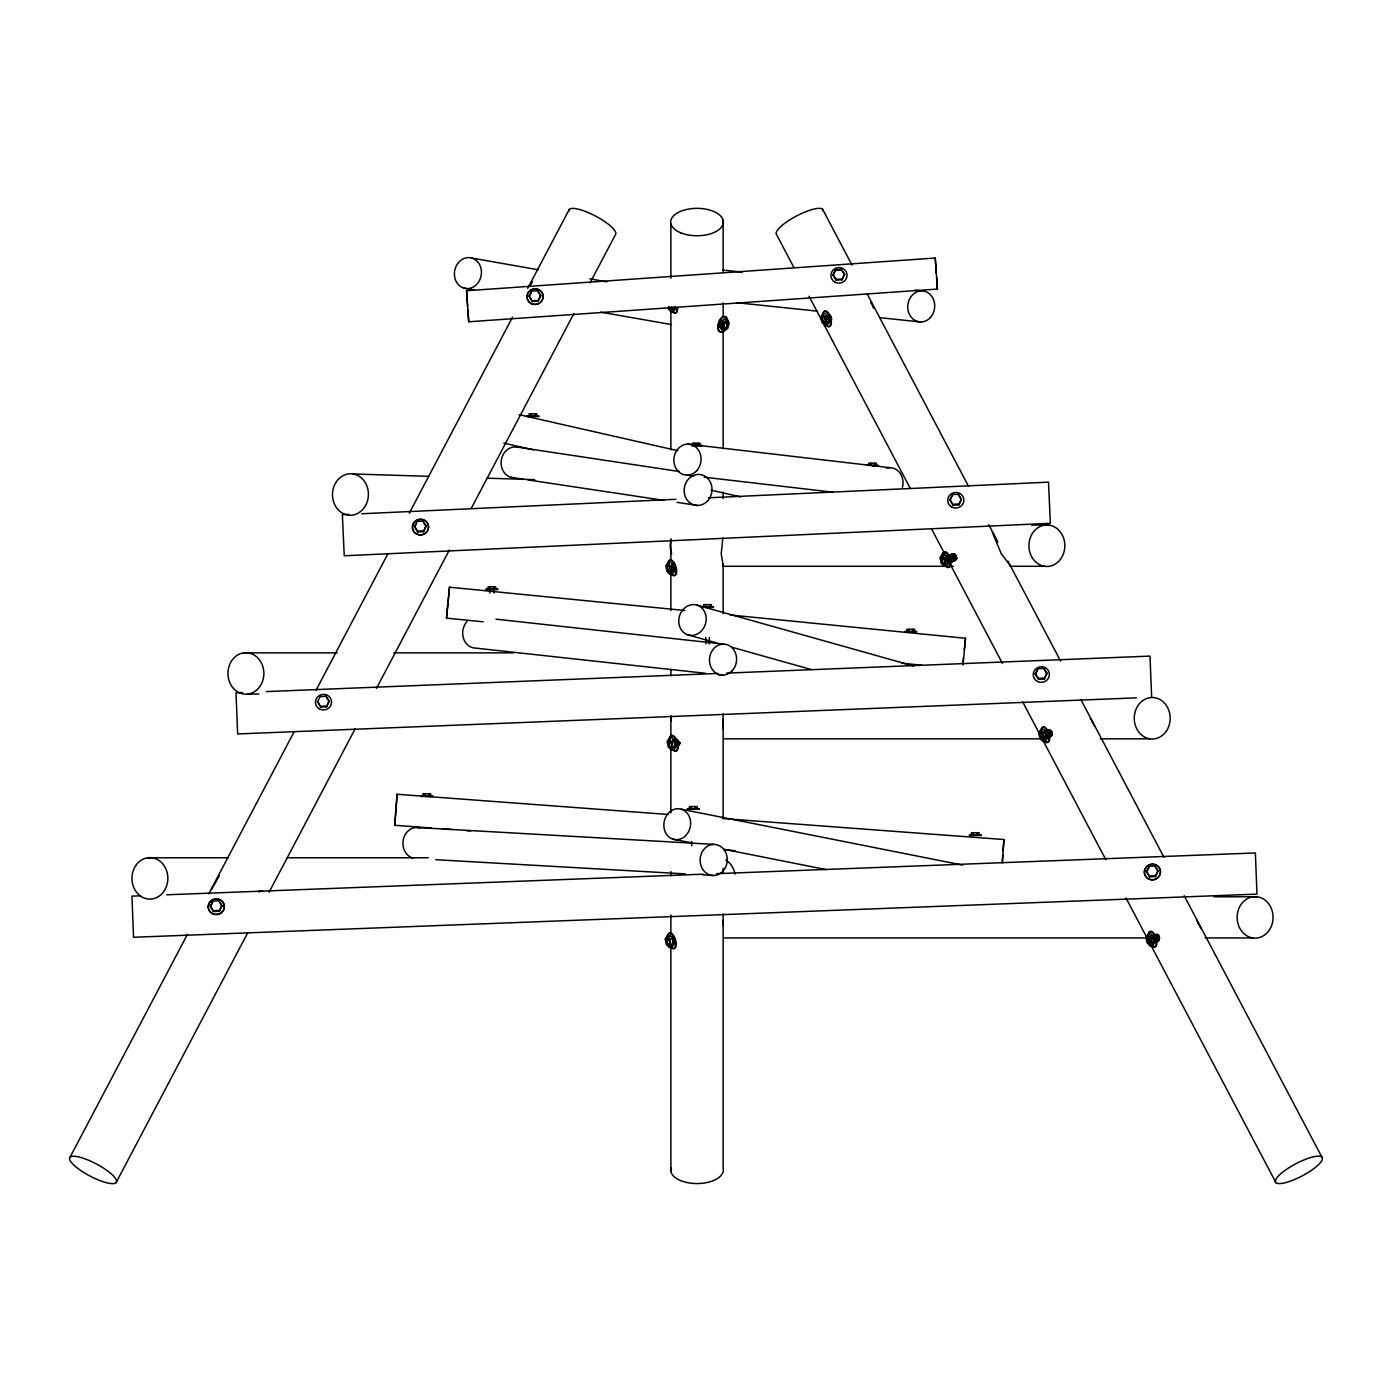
<?xml version="1.0" encoding="UTF-8"?>
<svg xmlns="http://www.w3.org/2000/svg" width="1392" height="1392" viewBox="0 0 1392 1392"><rect width="100%" height="100%" fill="white"/><g stroke="black" fill="none" stroke-linecap="round" stroke-linejoin="round"><path stroke-width="1.5" d="M723.161 719.212L723.161 728.851M431.624 828.031L394.771 825.282L397.085 794.258L668.021 814.459M483.163 621.789L446.467 618.152L449.529 587.198L684.864 610.496M449.529 587.198L446.467 618.152M730.208 614.986L965.526 638.284L963.02 664.732M722.204 818.513L1003.963 839.533L1002.327 862.814L1002.71 855.019M709.085 643.957L709.415 637.449M1090.336 718.829L1091.258 719.647M1003.006 850.999L1003.963 839.533M962.812 664.697L963.455 657.737M964.256 649.733L965.526 638.284M674.441 739.587A3.532 1.549 73.4 0 1 674.911 739.883A3.115 1.305 73.6 0 1 677.243 741.24A3.115 1.305 73.6 0 1 677.399 745.381L678.635 742.893L675.868 739.361A3.306 1.392 73.6 0 0 674.929 739.865A3.115 1.375 73.4 0 0 674.285 739.9M678.635 744.285L675.99 739.413M830.676 320.612L829.127 315.532A3.115 1.375 73.4 0 1 830.572 318.49A3.115 1.375 73.4 0 1 830.206 321.117M397.085 794.258L394.771 825.282M953.172 560.489C956.652 561.637 955.956 552.902 952.302 554.677M1051.308 732.331C1050.925 741.762 1052.509 727.181 1047.097 731.531A3.532 1.549 73.4 0 1 1049.046 731.026A3.532 1.549 73.4 0 1 1050.508 735.568A3.532 1.549 73.4 0 1 1048.698 736.768L1050.56 736.124L1048.872 737.168A3.532 1.549 73.4 0 0 1049.672 732.801A3.532 1.549 73.4 0 0 1046.662 731.548A3.115 1.375 73.4 0 1 1048.889 732.697A3.115 1.375 73.4 0 1 1049.011 736.855A3.115 1.375 73.4 0 0 1049.359 732.975A3.115 1.375 73.4 0 0 1046.854 731.357M1158.579 939.235C1156.943 940.853 1156.143 943.01 1158.631 938.869M955.399 558.836L955.312 556.4A3.532 1.549 73.4 0 0 953.05 554.016M1051.221 734.837L1051.308 733.601M1157.848 940.801A3.115 1.375 73.4 0 0 1157.866 937.025A3.115 1.375 73.4 0 0 1155.621 935.076L1157.639 935.198L1158.979 938.643L1157.57 935.598L1154.786 935.511A3.532 1.549 73.4 0 1 1156.178 941.444A3.115 1.375 73.4 0 0 1156.822 938.191A3.115 1.375 73.4 0 0 1154.664 935.32M1047.097 731.531L1048.454 730.591A3.115 1.375 73.4 0 1 1050.664 732.575A3.115 1.375 73.4 0 1 1050.647 736.368M1158.631 938.834L1158.631 937.634M722.813 537.921L721.213 553.807L723.161 565.413M719.803 326.946L721.213 321.361L724.571 318.82L727.233 319.655L729.182 322.683L727.79 328.268L724.414 330.826L721.769 329.991L719.803 326.946L722.465 327.781L724.414 330.826M722.465 327.781L723.857 322.196L727.233 319.655M951.345 556.208L951.519 555.599A3.532 1.549 73.4 0 0 949.588 555.895M830.537 317.306L829.127 315.532M873.55 308.154L871.148 302.447A3.202 0.974 67.1 0 0 870.783 302.864M1200.652 928.012L1197.92 922.635A3.184 0.957 67.1 0 0 1197.851 923.174M211.48 889.575L219.257 875.829M69.983 1157.344L187.45 934.328M208.713 893.942L293.782 732.453M316.071 690.154L387.968 553.651M409.231 513.283L512.517 317.185M527.707 288.335L569.224 209.513M116.162 1182.539A26.344 6.838 27.8 0 0 85.434 1159.014A26.344 6.838 27.8 0 0 77.621 1168.271A26.344 6.838 27.8 0 0 116.162 1182.539L247.811 932.605M269.074 892.237L355.151 728.816M376.414 688.448L449.338 550.031M471.61 507.732L573.887 313.548M590.086 282.785L615.403 234.726A26.344 6.838 27.8 0 0 593.792 215.168A26.344 6.838 27.8 0 0 568.858 211.323M953.416 560.228A3.115 1.375 73.4 0 0 954.912 557.809A3.115 1.375 73.4 0 0 952.337 554.695A3.115 1.375 73.4 0 1 954.651 558.296A3.115 1.375 73.4 0 1 953.102 560.332L955.295 559.949L955.469 557.218M529.117 296.026L531.831 291.05L537.608 290.771L540.67 295.469L538.112 301.211L532.336 301.49L529.117 296.026L532.336 301.49M530.161 295.139L531.831 291.05M317.55 701.551L320.264 696.574L326.041 696.296L329.104 700.994L326.563 706.823L320.786 707.119L317.55 701.551L320.786 707.119M414.538 526.402L417.235 521.426L423.011 521.147L426.091 525.845L423.551 531.674L417.774 531.953L414.538 526.402L417.774 531.953M414.694 527.255L416.486 523.931M538.112 301.211L540.67 295.469M210.314 906.001L213.028 901.024L218.805 900.746L221.867 905.444L219.327 911.273L213.55 911.551L210.314 906.001L213.55 911.551M211.375 905.2L213.028 901.024M326.563 706.823L329.104 700.994M423.551 531.674L426.091 525.845M219.327 911.273L221.867 905.444M833.008 274.624L835.705 269.648L841.481 269.352L844.561 274.05L842.003 279.827L836.227 280.105L833.008 274.624L836.227 280.105M833.147 275.407L835.705 269.648M842.003 279.827L844.561 274.05M949.849 499.571L952.546 494.595L958.322 494.317L961.402 499.015L958.862 504.913L953.085 505.192L949.849 499.571L953.085 505.192M950.023 500.494L952.546 494.595M958.862 504.913L961.402 499.015M1035.3 673.658L1037.997 668.682L1043.774 668.386L1046.854 673.084L1044.331 679L1038.554 679.279L1035.3 673.658L1038.554 679.279M1035.474 674.581L1037.997 668.682M1044.331 679L1046.854 673.084M1146.434 871.218L1149.131 866.242L1154.908 865.963L1157.987 870.661L1155.464 876.56L1149.688 876.838L1146.434 871.218L1149.688 876.838M1146.608 872.14L1149.305 867.164M1155.464 876.56L1157.987 870.661M719.977 321.03L719.768 321.361A4.159 1.81 -73 0 0 719.403 322.126A3.532 1.844 -72.4 0 1 720.517 320.821M1048.454 730.591L1049.342 730.696A2.436 1.757 78.5 0 1 1050.508 731.531L1050.925 731.496M671.153 311.843L672.893 309.285L675.764 308.432L674.024 310.973L671.153 311.843L668.212 308.798M822.568 314.261L820.81 316.802L822.011 322.405L824.934 325.432L827.753 324.597L829.493 322.039L828.31 316.454L825.369 313.426L822.568 314.261L825.491 317.289L826.691 322.874L824.934 325.432M667.568 563.273L665.828 565.813L667.012 571.399L669.952 574.444L672.945 573.539L674.702 570.998L673.502 565.413L670.579 562.368L667.568 563.273L670.509 566.3L671.692 571.886L669.952 574.444M668.839 738.787L667.099 741.344L668.282 746.93L671.222 749.957L674.389 749.018L676.129 746.46L674.946 740.875L672.005 737.847L668.839 738.787L671.779 741.832L672.962 747.417L671.222 749.957M666.89 936.364L665.15 938.921L666.333 944.507L669.274 947.534L672.44 946.595L674.198 944.037L672.997 938.452L670.074 935.424L666.89 936.364L669.83 939.391L671.031 944.977L669.274 947.534M668.317 937.964L670.074 935.424M941.758 555.112L940.018 557.67L941.201 563.255L944.141 566.283L947.256 565.343L949.013 562.803L947.813 557.218L944.89 554.173L941.758 555.112L944.698 558.14L945.881 563.725L944.141 566.283M943.132 556.73L944.89 554.173M1040.45 730.278L1038.71 732.818L1039.894 738.404L1042.834 741.449L1045.949 740.509L1047.706 737.951L1046.506 732.366L1043.582 729.338L1040.45 730.278L1043.391 733.306L1044.574 738.891L1042.834 741.449M1147.669 934.711L1145.912 937.268L1147.112 942.854L1150.036 945.881L1153.168 944.942L1154.908 942.401L1153.724 936.816L1150.784 933.771L1147.669 934.711L1150.592 937.738L1151.793 943.341L1150.036 945.881M941.653 558.157L943.045 558.001M678.061 745.172L678.496 742.493M532.51 281.845L532.144 282.211A3.045 0.957 -67.4 0 0 531.361 283.394M952.006 554.573L955.312 556.4A3.532 1.549 73.4 0 1 955.469 560.28M830.711 319.638L830.798 318.838M825.491 317.289L828.31 316.454M826.691 322.874L829.493 322.039M670.509 566.3L673.502 565.413M671.692 571.886L674.702 570.998M944.698 558.14L947.813 557.218M945.881 563.725L949.013 562.803M671.779 741.832L674.946 740.875M672.962 747.417L676.129 746.46M1043.391 733.306L1046.506 732.366M1044.574 738.891L1047.706 737.951M669.83 939.391L672.997 938.452M671.031 944.977L674.198 944.037M1150.592 937.738L1153.724 936.816M1151.793 943.341L1154.908 942.401M466.546 290.737L935.25 258.025L937.408 289.066L468.721 321.778L466.546 290.737L467.59 306.257M835.861 270.431L841.638 270.152L844.7 274.85M836.087 279.322L841.864 279.044M532.196 300.724L537.973 300.446M952.911 504.269L958.688 503.991M417.6 531.1L423.377 530.822M320.63 706.249L326.407 705.97M1038.38 678.356L1044.157 678.078M213.394 910.699L219.17 910.42M1149.514 875.916L1155.29 875.638M348.853 514.344L342.362 514.64L344.242 555.773L1050.386 523.288L1048.489 482.154L708.424 497.797M361.85 513.752L675.938 499.293M242.504 692.555L235.996 692.816L237.649 733.949L1136.464 697.844M266.394 691.58L717.959 673.45M726.641 673.102L1150.001 656.102L1151.654 697.235M140.627 895.787L131.944 896.135L133.528 937.268L1256.959 894.116L1255.375 852.965L716.48 873.671M166.709 894.795L703.447 874.176M527.011 415.895L538.895 415.895M527.011 416.521L538.895 416.521M692.05 445.318L702.194 445.318M692.05 445.945L702.194 445.945M866.59 465.311L878.474 465.311M872.523 465.937L878.474 465.937M1031.681 525.115L1049.063 525.115A20.741 17.957 -90 0 1 1061.226 558.192A20.741 17.957 -90 0 1 1030.341 553.807A20.741 17.957 -90 0 1 1049.063 525.115M722.97 566.283L953.381 566.283M1009.896 566.283L1044.679 566.283M485.947 588.973L497.831 588.973M485.947 589.582L497.831 589.582M701.62 606.721L713.504 606.721M701.62 607.347L713.504 607.347M904.765 631.376L916.632 631.376M904.765 632.003L916.632 632.003M243.704 652.865L337.212 652.865M393.745 652.865L513.352 652.865M248.107 694.034L258.964 694.034M723.44 738.839L1041.755 738.839M1100.219 738.839L1150.018 738.839M420.871 795.841L432.738 795.841M420.871 796.468L432.738 796.468M687.37 808.63L699.236 808.63M687.37 809.257L699.236 809.257M969.354 834.835L981.221 834.835M969.354 835.461L981.221 835.461M147.709 857.768L228.166 857.768M286.874 857.768L428.214 857.768M1213.946 896.779L1257.307 896.779A20.741 17.957 -90 0 1 1269.452 929.856A20.741 17.957 -90 0 1 1238.567 925.454A20.741 17.957 -90 0 1 1257.307 896.779M724.014 937.947L1146.695 937.947M1205.228 937.947L1252.922 937.947M353.098 473.959A20.741 17.957 -88.2 0 1 364.513 507.262A20.741 17.957 -88.2 0 1 333.732 502.268A20.741 17.957 -88.2 0 1 353.098 473.959L428.753 476.342M487.096 478.169L534.65 479.666M416.713 827.492L713.905 844.387M435.8 859.699L685.264 873.898M702.612 874.872L713.452 875.498M442.465 828.832L451.13 829.493M466.303 830.624L470.635 830.937M724.223 849.851L735.063 850.669M902.016 663.253L921.452 665.185M722.744 270.065L742.197 272.101M915.136 290.232L921.626 290.911M737.064 302.725L817.052 311.112M879.744 317.672L920.808 321.987M495.97 619.179L723.44 644.078M705.431 673.276L475.82 648.133A15.556 13.537 -83.8 0 1 463.553 638.528A15.556 13.537 -83.8 0 1 466.946 621.598M718.307 674.685L722.605 675.155M687.909 444.118L889.906 467.677M687.004 475.177L693.46 475.942M704.195 477.195L833.129 492.229M515.492 446.832L679.418 471.523M510.899 477.334L523.67 479.248M527.916 479.892L664.175 500.424M676.947 502.355L697.566 505.453M669.326 741.344L670.126 741.675A3.115 1.375 73.4 0 1 671.605 746.564A3.115 1.375 73.4 0 1 669.082 745.52A3.115 1.375 73.4 0 1 669.326 741.344M472.062 258.129A15.556 13.45 -80 0 1 476.986 284.072A15.556 13.45 -80 0 1 454.697 277.112A15.556 13.45 -80 0 1 472.062 258.129L538.443 269.804M589.825 278.835L606.964 281.845M463.762 288.074L474.463 289.954M600.805 312.156L671.466 324.58M681.454 809.239A15.556 13.294 -78.8 0 1 686.152 835.13A15.556 13.294 -78.8 0 1 664.123 828.24A15.556 13.294 -78.8 0 1 681.454 809.239L962.551 865.093M673.032 839.167L692.189 842.978M724.136 849.311L826.361 869.617M519.181 414.694L677.8 450.712M503.834 443.108L533.432 449.842M711.103 490.175L740.718 496.909M697.009 605.12A15.556 13.555 -74.3 0 1 701.429 630.941A15.556 13.555 -74.3 0 1 679 623.947A15.556 13.555 -74.3 0 1 697.009 605.12L913.657 666.02M687.944 634.874L717.106 643.087M731.687 647.176L810.857 669.43M721.213 321.361L723.857 322.196M1155.482 935.093L1154.96 934.867A3.532 1.549 73.4 0 1 1157.813 937.93A3.532 1.549 73.4 0 1 1156.7 941.41M992.305 532.266L1001.3 553.807L1009.792 564.926M960.55 498.371L958.322 494.317M1047.028 674.024L1043.774 668.386M1158.161 871.583L1154.908 865.963M540.827 296.235L537.608 290.771M424.195 523.566L426.248 526.698M329.278 701.846L326.041 696.296M222.041 906.296L218.805 900.746M1196.528 919.99L1197.903 922.548M1091.92 721.143L1094.686 726.346M822.672 209.374L852.026 265.124M867.216 293.956L968.484 486.208M988.738 524.662L997.855 541.975M1007.982 561.202L1060.652 661.165M1080.905 699.619L1163.938 857.263M1184.192 895.717L1321.913 1157.187M793.858 267.438L776.649 234.743A26.344 6.838 -27.8 0 1 797.79 215.308A26.344 6.838 -27.8 0 1 823.142 211.132M809.048 296.27L910.316 488.522M931.579 528.908L944.75 553.894M949.814 563.516L1002.466 663.479M1022.72 701.933L1040.955 736.542M1042.973 740.387L1105.77 859.577M1126.024 898.031L1147.286 938.417M1150.331 944.176L1275.89 1182.574M1091.624 720.343L1093.068 723.422M718.811 326.041L718.672 325.415A4.159 1.81 -73 0 1 718.881 323.779M674.598 940.261L674.807 941.792A3.115 1.305 73.6 0 0 674.354 939.496M936.294 273.545L935.25 258.025M936.642 277.565L937.408 289.066M467.938 310.277L468.721 321.778M705.709 637.449L706.04 643.957M691.563 841.534L691.772 845.866M722.953 920.234L723.057 925.454M979.15 834.835L979.15 832.712L971.425 832.712L971.425 834.835M977.219 832.712L977.219 834.835M973.356 832.712L973.356 834.835M914.561 631.376L914.561 629.271L906.836 629.271L906.836 631.376M912.63 629.271L912.63 631.376M908.767 629.271L908.767 631.376M876.386 465.311L876.386 463.205L868.678 463.205L868.678 465.311M874.454 463.205L874.454 465.311M870.609 463.205L870.609 465.311M723.161 220.388L723.161 272.554M723.161 302.986L723.161 316.036M723.161 331.261L723.161 448.642M723.161 492.124L723.161 498.649M723.161 563.864L723.161 613.855M723.161 713.852L723.161 818.2M723.161 868.208L723.161 872.558M723.161 913.865L723.161 1168.201A26.344 13.694 0 0 1 696.8 1183.565A26.344 13.694 0 0 1 670.927 1167.975M711.416 606.721L711.416 604.615L703.708 604.615L703.708 606.721M709.485 604.615L709.485 606.721M705.64 604.615L705.64 606.721M700.106 445.318L700.106 443.213L692.398 443.213L692.398 445.318M698.175 443.213L698.175 445.318M697.166 808.63L697.166 806.525L689.44 806.525L689.44 808.63M695.234 806.525L695.234 808.63M694.312 443.213L694.312 445.318M691.372 806.525L691.372 808.63M670.874 223.729L670.874 278.069M670.874 310.677L670.874 449.807M670.874 538.948L670.874 560.68M670.874 573.73L670.874 610.688M670.874 669.378L670.874 675.903M670.874 717.211L670.874 736.768M670.874 747.643L670.874 812.858M670.874 871.549L670.874 875.899M670.874 915.031L670.874 934.589M670.874 945.464L670.874 1171.559M536.807 415.895L536.807 413.789L529.099 413.789L529.099 415.895M534.876 413.789L534.876 415.895M531.031 413.789L531.031 415.895M495.743 588.973L495.743 586.85L488.035 586.85L488.035 588.973M493.812 586.85L493.951 593.027M489.967 586.85L489.827 593.027M430.667 795.841L430.667 793.736L422.942 793.736L422.942 795.841M428.736 793.736L428.736 795.841M424.873 793.736L424.873 795.841M530.735 284.873A3.045 0.957 -67.4 0 1 531.013 284.125M672.823 937.129A3.497 1.462 73.6 0 1 673.258 937.46M674.911 941.897A3.497 1.462 73.6 0 0 674.424 939.426A3.532 1.549 73.4 0 1 675.085 941.949M672.997 564.282A3.341 1.409 73.6 0 1 673.519 564.595M725.858 860.047A20.741 17.957 -90 0 1 734.993 874.054M671.031 721.143A20.741 17.957 -90 0 1 670.996 715.714M671.675 553.807A20.741 17.957 90 0 1 671.031 539.626M412.763 858.064A15.556 13.572 -86.7 0 1 403.436 839.011A15.556 13.572 -86.7 0 1 420.227 828.031M886.373 468.199A15.556 13.572 -83.3 0 1 902.451 487.252M514.483 477.874A15.556 13.885 -81.4 0 1 501.259 460.282A15.556 13.885 -81.4 0 1 519.077 447.371M258.512 891.646A8.091 4.246 -72.4 0 1 261.957 891.158M259.173 891.854A8.091 4.246 -72.4 0 1 262.618 891.367M672.336 565.935A3.115 1.375 73.4 0 0 671.518 565.1A3.115 1.375 73.4 0 1 672.353 565.691M672.997 567.327A3.115 1.375 73.4 0 1 673.049 570.633A3.115 1.375 73.4 0 0 673.049 566.996M670.248 571.607A3.115 1.375 73.4 0 1 668.003 569.659A3.115 1.375 73.4 0 1 668.038 565.865M668.752 565.796A3.115 1.375 73.4 0 1 670.283 567.814M670.526 568.597A3.115 1.375 73.4 0 1 670.509 571.259M671.344 570.894A3.532 1.549 73.4 0 0 671.188 568.441A3.115 1.375 73.4 0 1 671.362 569.92M669.883 566.422A3.115 1.375 73.4 0 1 670.265 567.014M671.048 570.024A3.115 1.375 73.4 0 0 670.84 568.493A3.532 1.549 73.4 0 1 671.031 570.981M669.778 566.161A3.532 1.549 73.4 0 1 670.213 566.84M671.831 564.908A3.532 1.549 73.4 0 1 672.719 566.109M673.084 566.909A3.532 1.549 73.4 0 1 673.067 571.19M673.241 564.056A3.532 1.549 73.4 0 1 673.693 564.352M674.598 565.535A3.532 1.549 73.4 0 1 675.242 567.223M671.675 564.526A3.532 1.549 73.4 0 1 673.78 568.127A3.532 1.549 73.4 0 1 672.997 571.259M674.337 566.527A3.532 1.549 73.4 0 1 674.615 567.414M668.473 565.326A8.091 3.567 73.4 0 1 672.266 560.524A8.091 3.567 73.4 0 1 676.669 571.381A8.091 3.567 73.4 0 1 672.092 574.287M667.812 563.673A8.091 3.567 73.4 0 1 672.719 561.742A8.091 3.567 73.4 0 1 675.886 573.226A8.091 3.567 73.4 0 1 670.422 573.156M668.891 944.768A3.115 1.375 73.4 0 1 668.473 944.489M668.926 939.6A3.115 1.375 73.4 0 1 670.074 943.202M671.901 944.42A3.532 1.549 73.4 0 1 671.518 944.594M669.482 939.148A3.532 1.549 73.4 0 1 670.283 940.644A3.115 1.375 73.4 0 0 669.97 940M669.256 939.496A3.115 1.375 73.4 0 1 670.213 941.584M668.647 944.803A3.532 1.549 73.4 0 1 668.177 944.298M667.116 938.904A3.532 1.549 73.4 0 1 667.394 938.521M669.152 939.252A3.532 1.549 73.4 0 1 670.231 941.618M671.449 938.556A3.532 1.549 73.4 0 1 671.884 939.235M669.813 939.061A3.532 1.549 73.4 0 1 670.231 939.739M671.779 938.469A3.532 1.549 73.4 0 1 672.214 939.148M673.049 941.705A3.532 1.549 73.4 0 1 673.032 943.271M672.841 937.06A3.532 1.549 73.4 0 1 673.31 937.355M674.702 941.827A3.115 1.375 73.4 0 0 674.511 940.296A3.532 1.549 73.4 0 1 674.755 942.053M671.657 937.86A3.532 1.549 73.4 0 1 672.545 939.043M672.928 939.844A3.532 1.549 73.4 0 1 672.893 944.124M669.5 933.11A8.091 3.567 73.4 0 1 676.164 943.15A8.091 3.567 73.4 0 1 670.596 946.003M667.986 936.52A8.091 3.567 73.4 0 1 668.752 933.806M667.342 938.556A8.091 3.567 73.4 0 1 671.518 934.049A8.091 3.567 73.4 0 1 675.468 945.742A8.091 3.567 73.4 0 1 669.935 946.195M673.78 741.414A3.115 1.375 73.4 0 0 672.962 740.561A3.532 1.549 73.4 0 1 673.397 740.996M674.441 742.806A3.115 1.375 73.4 0 1 674.685 745.66M677.104 745.921A3.532 1.549 73.4 0 0 677.504 741.484A3.532 1.549 73.4 0 0 674.668 739.657A3.115 1.375 73.4 0 1 675.329 739.744A3.532 1.549 73.4 0 0 674.337 739.413A3.532 1.549 73.4 0 1 675.572 739.691M675.016 739.952A3.115 1.375 73.4 0 1 677.521 741.553A3.115 1.375 73.4 0 1 677.156 745.486A3.115 1.375 73.4 0 0 678.252 743.015A3.115 1.375 73.4 0 0 676.321 739.448M679.94 742.649A3.532 1.549 73.4 0 1 679.992 743.502M679.574 742.615A3.115 1.375 73.4 0 1 679.627 743.363M676.895 739.291A3.532 1.549 73.4 0 1 678.67 743.485A3.532 1.549 73.4 0 1 677.33 745.66M677.469 740.057A3.115 1.375 73.4 0 1 678.635 743.659A3.115 1.375 73.4 0 1 677.434 745.225M674.824 740.126A3.532 1.549 73.4 0 1 677.834 741.397A3.532 1.549 73.4 0 1 676.999 745.764A3.532 1.549 73.4 0 0 676.999 741.17A3.532 1.549 73.4 0 0 674.337 739.761M679.609 742.754A3.532 1.549 73.4 0 1 679.609 744.32M679.244 742.719A3.115 1.375 73.4 0 1 679.296 743.467M679.105 741.971A3.532 1.549 73.4 0 1 679.087 744.998M678.13 740.387A3.532 1.549 73.4 0 1 678.983 744.181A3.532 1.549 73.4 0 1 677.66 745.555M670.857 742.023A3.115 1.375 73.4 0 1 671.57 743.345M671.414 741.588A3.532 1.549 73.4 0 1 671.849 742.267M671.188 741.936A3.115 1.375 73.4 0 1 671.57 742.528M668.856 743.485A3.532 1.549 73.4 0 1 668.804 742.649M671.083 741.675A3.532 1.549 73.4 0 1 671.518 742.354M674.476 743.345A3.532 1.549 73.4 0 1 674.72 745.068M673.258 740.387A3.532 1.549 73.4 0 1 674.163 741.571M674.528 742.371A3.532 1.549 73.4 0 1 674.981 745.712M672.962 740.44A3.115 1.375 73.4 0 1 673.798 741.153M674.494 742.458A3.115 1.375 73.4 0 1 674.894 745.399M676.042 740.196A3.532 1.549 73.4 0 1 677.295 745.016M675.746 740.005A3.115 1.375 73.4 0 1 677.104 742.528M677.26 743.311A3.115 1.375 73.4 0 1 677.243 744.703M675.816 740.544A3.115 1.375 73.4 0 1 676.773 742.632M675.712 740.3A3.532 1.549 73.4 0 1 676.79 742.667M675.868 741.24A3.115 1.375 73.4 0 1 676.442 742.719A3.532 1.549 73.4 0 0 675.816 741.083M673.136 739.987A3.532 1.549 73.4 0 1 675.311 745.607M675.868 742.058A3.115 1.375 73.4 0 1 676.112 742.823A3.532 1.549 73.4 0 0 675.851 741.988M669.917 738.943A8.091 3.567 73.4 0 1 674.476 736.612A8.091 3.567 73.4 0 1 678.13 747.417A8.091 3.567 73.4 0 1 673.571 749.749M669.256 739.135A8.091 3.567 73.4 0 1 674.163 737.203A8.091 3.567 73.4 0 1 677.33 748.705A8.091 3.567 73.4 0 1 671.866 748.618M671.57 306.866A3.115 1.375 73.4 0 1 670.753 309.233A3.115 1.375 73.4 0 1 668.786 306.866M671.918 306.901A3.532 1.549 73.4 0 1 671.066 309.581A3.532 1.549 73.4 0 1 668.891 307.214M671.692 308.659A3.115 1.375 73.4 0 1 669.187 307.058M670.457 309.111A3.532 1.549 73.4 0 1 669.987 308.606M674.668 306.936A3.532 1.549 73.4 0 1 674.407 308.241M674.563 306.71A3.115 1.375 73.4 0 1 674.337 307.876M674.963 306.849A3.532 1.549 73.4 0 1 674.424 308.537M677.643 307.562A8.091 3.567 73.4 0 1 673.119 311.738M677.051 307.736A8.091 3.567 73.4 0 1 675.12 313.13A8.091 3.567 73.4 0 1 670.544 308.92M721.334 326.372A3.115 1.636 -72.4 0 0 721.665 327.033A3.115 1.636 -72.4 0 1 721.073 326.476M721.213 325.276A3.115 1.636 -72.4 0 1 721.839 322.979M722.222 322.335A3.115 1.636 -72.4 0 1 723.161 321.482M719.09 326.633A3.532 1.844 -72.4 0 1 718.585 324.632M720.238 320.734A3.532 1.844 -72.4 0 0 719.281 322.039A3.115 1.636 -72.4 0 1 720.151 321.03A3.115 1.357 -73 0 0 719.473 322.231A3.115 1.636 -72.4 0 1 720.43 321.117M719.455 321.221A3.532 1.844 -72.4 0 1 720.499 320.264M721.822 327.085A3.532 1.844 -72.4 0 1 721.665 326.407M722.779 322.265A3.532 1.844 -72.4 0 1 723.283 321.691M722.744 322.492A3.115 1.636 -72.4 0 1 723.196 321.987M723.422 326.668A3.115 1.636 -72.4 0 1 724.014 323.657M727.355 323.24A3.532 1.844 -72.4 0 1 727.285 324.928M723.318 326.929A3.532 1.844 -72.4 0 1 723.979 323.518M724.432 322.787A3.532 1.844 -72.4 0 1 724.936 322.213M723.109 325.867A3.115 1.636 -72.4 0 1 723.736 323.57M721.856 327.503A3.532 1.844 -72.4 0 1 721.387 326.32M721.456 324.632A3.532 1.844 -72.4 0 1 721.7 323.744M722.5 322.178A3.532 1.844 -72.4 0 1 723.005 321.604M723.144 324.232A3.115 1.636 -72.4 0 1 723.457 323.483A3.532 1.844 -72.4 0 0 723.074 324.179M721.578 327.416A3.532 1.844 -72.4 0 1 721.108 326.233M721.073 325.415A3.532 1.844 -72.4 0 1 721.769 322.822M722.222 322.091A3.532 1.844 -72.4 0 1 723.266 321.134M718.898 325.519A3.532 1.844 -72.4 0 1 718.968 323.849M720.534 321.796A3.115 1.636 -72.4 0 0 720.134 322.439A3.532 1.844 -72.4 0 1 720.569 321.569M719.855 322.352A3.115 1.636 -72.4 0 1 720.256 321.709M720.899 325.171A3.115 1.636 -72.4 0 1 723.301 321.256M721.7 327.625A3.532 1.844 -72.4 0 1 720.83 326.146M720.795 325.328A3.532 1.844 -72.4 0 1 722.987 321.047M721.7 331.818A8.091 4.246 -72.4 0 1 718.846 321.778A8.091 4.246 -72.4 0 1 726.902 318.942M725.771 328.599A8.091 4.246 -72.4 0 1 718.481 329.069A8.091 4.246 -72.4 0 1 723.405 316.889A8.091 4.246 -72.4 0 1 727.32 324.754M826.883 316.802A3.115 1.375 73.4 0 0 826.065 316.088A3.115 1.375 73.4 0 1 827.179 316.715M827.387 317.654A3.115 1.375 73.4 0 1 827.996 319.673A3.532 1.549 73.4 0 0 827.596 318.037M828.797 314.87A3.532 1.549 73.4 0 1 830.676 317.602A3.532 1.549 73.4 0 1 830.78 321.065M830.92 320.177A3.115 1.375 73.4 0 0 828.988 315.218A3.532 1.549 73.4 0 1 830.606 318.577A3.532 1.549 73.4 0 1 830.206 321.535M829.841 314.992A3.532 1.549 73.4 0 1 831.616 319.586M829.702 315.392A3.115 1.375 73.4 0 1 831.268 319.447M829.093 314.783A3.532 1.549 73.4 0 1 831.268 320.404M826.326 316.054A3.532 1.549 73.4 0 1 826.796 316.558M826.187 316.454A3.115 1.375 73.4 0 1 826.587 316.889M827.544 318.977A3.115 1.375 73.4 0 1 827.701 319.76M825.212 318.02A3.115 1.375 73.4 0 1 825.995 321.03M825.508 317.933A3.115 1.375 73.4 0 1 826.082 319.412A3.532 1.549 73.4 0 0 825.473 317.759M825.178 317.846A3.532 1.549 73.4 0 1 825.995 321.987M826.117 318.559A3.115 1.375 73.4 0 0 825.804 317.846A3.532 1.549 73.4 0 1 826.135 318.472M827.092 316.471A3.532 1.549 73.4 0 0 826.152 315.653A3.532 1.549 73.4 0 1 828.64 319.621M827.527 317.15A3.532 1.549 73.4 0 1 828.344 319.708M827.492 322.387A3.532 1.549 73.4 0 0 827.857 322.231A3.532 1.549 73.4 0 1 827.335 322.231M827.561 317.306A3.115 1.375 73.4 0 1 828.292 319.586M829.145 315.862A3.532 1.549 73.4 0 1 830.224 318.211M830.398 319.099A3.532 1.549 73.4 0 1 830.38 320.665M828.936 316.193A3.115 1.375 73.4 0 1 829.893 318.281A3.532 1.549 73.4 0 0 828.849 315.949M829.023 316.889A3.115 1.375 73.4 0 1 829.597 318.368A3.532 1.549 73.4 0 0 828.988 316.715M829.058 317.689A3.115 1.375 73.4 0 1 829.301 318.455A3.532 1.549 73.4 0 0 829.058 317.602M827.927 326.233A8.091 3.567 73.4 0 1 826.848 325.345M823.194 314.54A8.091 3.567 73.4 0 1 829.736 315.218A8.091 3.567 73.4 0 1 828.953 326.598M822.602 314.714A8.091 3.567 73.4 0 1 827.161 312.4A8.091 3.567 73.4 0 1 830.815 323.205A8.091 3.567 73.4 0 1 826.256 325.519M1151.741 936.503A3.115 1.375 73.4 0 1 1152.785 937.738M1153.22 938.73A3.115 1.375 73.4 0 1 1153.255 942.036M1158.353 935.076A3.532 1.549 73.4 0 1 1159.623 938.33M1158.144 935.424A3.115 1.375 73.4 0 1 1159.258 938.278M1154.507 935.146A3.532 1.549 73.4 0 1 1156.508 938.312A3.532 1.549 73.4 0 1 1156.213 941.723A3.532 1.549 73.4 0 0 1156.943 938.66A3.532 1.549 73.4 0 0 1154.821 935.041M1154.803 935.842A3.115 1.375 73.4 0 1 1156.143 941.044A3.115 1.375 73.4 0 0 1157.152 938.086A3.115 1.375 73.4 0 0 1154.647 935.372A3.115 1.375 73.4 0 1 1156.491 938.278A3.115 1.375 73.4 0 1 1156.213 941.288M1156.334 934.38A3.532 1.549 73.4 0 1 1158.509 936.746A3.532 1.549 73.4 0 1 1158.77 940.661M1156.282 934.832A3.115 1.375 73.4 0 1 1158.196 936.92A3.115 1.375 73.4 0 1 1158.422 940.366M1156.996 934.798A3.115 1.375 73.4 0 1 1158.91 939.774M1155.638 934.641A3.532 1.549 73.4 0 1 1158.179 936.851A3.532 1.549 73.4 0 1 1158.161 941.131M1154.716 934.867A3.532 1.549 73.4 0 1 1157.274 938.556A3.532 1.549 73.4 0 1 1156.039 941.601M1157.1 934.363A3.532 1.549 73.4 0 1 1159.345 939.252M1155.308 934.745A3.532 1.549 73.4 0 1 1158.005 937.373A3.532 1.549 73.4 0 1 1157.448 941.392M1155.308 935.163A3.115 1.375 73.4 0 1 1157.796 937.895A3.115 1.375 73.4 0 1 1156.804 940.975M1154.716 935.598A3.115 1.375 73.4 0 1 1157.465 937.982A3.115 1.375 73.4 0 1 1156.073 940.801A3.532 1.549 73.4 0 0 1156.039 939.391M1154.664 934.937A3.532 1.549 73.4 0 1 1157.587 938.469A3.532 1.549 73.4 0 1 1155.899 941.218M1151.254 936.12A3.532 1.549 73.4 0 0 1150.819 936.033A3.532 1.549 73.4 0 1 1151.567 936.016M1152.611 937.599A3.532 1.549 73.4 0 0 1151.706 936.416A3.115 1.375 73.4 0 1 1152.941 937.686M1153.255 939.287A3.532 1.549 73.4 0 1 1153.237 942.314A3.115 1.375 73.4 0 0 1153.272 938.399M1150.558 942.158A3.532 1.549 73.4 0 1 1150.123 941.479M1150.627 943.428A3.532 1.549 73.4 0 1 1148.818 941.879A3.115 1.375 73.4 0 0 1150.349 943.08M1148 939.304A3.532 1.549 73.4 0 1 1149.287 936.694A3.532 1.549 73.4 0 0 1148.974 939.008M1150.227 937.512A3.532 1.549 73.4 0 1 1150.662 938.191M1147.982 938.695A3.115 1.375 73.4 0 1 1149.183 937.147M1150.001 937.86A3.115 1.375 73.4 0 1 1150.384 938.452M1149.096 941.601A3.115 1.375 73.4 0 0 1150.297 942.923A3.532 1.549 73.4 0 1 1149.479 941.671M1148.313 938.608A3.115 1.375 73.4 0 1 1149.131 936.973A3.115 1.375 73.4 0 0 1148.696 939.252A3.532 1.549 73.4 0 1 1148.835 936.973M1148.504 941.966A3.532 1.549 73.4 0 0 1150.679 943.376A3.532 1.549 73.4 0 1 1149.148 941.775M1147.669 939.409A3.532 1.549 73.4 0 1 1148.974 936.799M1149.896 937.599A3.532 1.549 73.4 0 1 1150.331 938.278M1150.697 942.767A3.532 1.549 73.4 0 1 1149.792 941.584M1150.54 942.454A3.115 1.375 73.4 0 1 1149.74 941.41M1149.009 939.148A3.115 1.375 73.4 0 1 1149.026 937.756M1150.627 942.819A3.115 1.375 73.4 0 1 1149.427 941.514M1148.33 939.2A3.532 1.549 73.4 0 1 1149.183 936.52M1152.037 936.311A3.532 1.549 73.4 0 1 1152.941 937.512M1153.307 938.312A3.532 1.549 73.4 0 1 1153.272 942.593A3.532 1.549 73.4 0 0 1153.777 938.643A3.532 1.549 73.4 0 0 1151.08 935.998M1154.786 936.137A3.532 1.549 73.4 0 1 1155.865 938.504M1154.56 936.485A3.115 1.375 73.4 0 1 1155.517 938.573A3.532 1.549 73.4 0 0 1154.455 936.242M1154.473 935.946A3.115 1.375 73.4 0 1 1156.004 939.252M1154.612 937.181A3.115 1.375 73.4 0 1 1155.186 938.678A3.532 1.549 73.4 0 0 1154.56 937.025M1154.612 937.999A3.115 1.375 73.4 0 1 1154.873 938.765A3.532 1.549 73.4 0 0 1154.612 937.93M1148.696 934.885A8.091 3.567 73.4 0 1 1153.585 932.953A8.091 3.567 73.4 0 1 1156.752 944.437A8.091 3.567 73.4 0 1 1151.288 944.368M1148.035 935.076A8.091 3.567 73.4 0 1 1152.941 933.145A8.091 3.567 73.4 0 1 1156.091 944.629A8.091 3.567 73.4 0 1 1150.645 944.559M946.664 557.496A3.115 1.375 73.4 0 0 945.847 556.783A3.115 1.375 73.4 0 1 946.647 557.74M947.308 559.132A3.115 1.375 73.4 0 1 947.656 561.394A3.532 1.549 73.4 0 0 947.36 559.688A3.115 1.375 73.4 0 1 947.482 561.811M954.929 554.086A3.532 1.549 73.4 0 1 955.817 555.286M956.652 557.844A3.532 1.549 73.4 0 1 956.704 558.679M955.173 554.938A3.115 1.375 73.4 0 1 955.556 555.547M956.965 557.757A3.532 1.549 73.4 0 1 957.035 558.592M950.492 556.348A3.532 1.549 73.4 0 1 952.476 555.025A3.532 1.549 73.4 0 1 954.059 559.967A3.532 1.549 73.4 0 1 951.815 560.419A3.532 1.549 73.4 0 1 950.005 561.602M948.283 556.295A3.532 1.549 73.4 0 1 950.353 555.878A3.115 1.375 73.4 0 1 952.232 555.826A3.115 1.375 73.4 0 1 953.346 560.071A3.115 1.375 73.4 0 1 951.38 560.28M950.614 555.93A3.115 1.375 73.4 0 1 952.563 555.721A3.115 1.375 73.4 0 1 953.659 559.967A3.115 1.375 73.4 0 1 951.71 560.176M953.798 553.981A3.532 1.549 73.4 0 1 955.695 556.713A3.532 1.549 73.4 0 1 955.799 560.176M953.694 554.434A3.115 1.375 73.4 0 1 955.625 559.393M954.425 554.59A3.115 1.375 73.4 0 1 956.008 558.644M952.65 554.608A3.115 1.375 73.4 0 1 955.034 556.922A3.115 1.375 73.4 0 1 954.547 560.471M950.823 556.243A3.532 1.549 73.4 0 1 952.807 554.921A3.532 1.549 73.4 0 1 954.39 559.862A3.532 1.549 73.4 0 1 952.145 560.332M952.041 560.071A3.115 1.375 73.4 0 0 954.042 558.871A3.115 1.375 73.4 0 0 951.676 554.851A3.532 1.549 73.4 0 1 954.059 555.53A3.532 1.549 73.4 0 1 954.964 560.106A3.532 1.549 73.4 0 1 952.789 560.123M950.927 555.826A3.115 1.375 73.4 0 1 951.345 554.99M952.006 554.747A3.115 1.375 73.4 0 1 954.32 558.401A3.115 1.375 73.4 0 1 952.772 560.419M951.206 556.382A3.115 1.375 73.4 0 1 951.415 555.234M954.599 554.19A3.532 1.549 73.4 0 1 956.374 558.784M952.337 554.26A3.532 1.549 73.4 0 1 955.277 557.792A3.532 1.549 73.4 0 1 953.59 560.541M951.154 556.139A3.532 1.549 73.4 0 1 953.12 554.816A3.532 1.549 73.4 0 1 954.721 559.775A3.532 1.549 73.4 0 1 952.459 560.228M947.5 556A3.532 1.549 73.4 0 1 950.336 557.827A3.532 1.549 73.4 0 1 949.936 562.281M948.091 555.965A3.115 1.375 73.4 0 1 950.475 558.296A3.115 1.375 73.4 0 1 949.988 561.829A3.115 1.375 73.4 0 0 950.023 558.001A3.115 1.375 73.4 0 0 947.778 556.052A3.532 1.549 73.4 0 0 947.291 555.93A3.532 1.549 73.4 0 1 948.422 556.034A3.532 1.549 73.4 0 1 951.641 557.444A3.115 1.375 73.4 0 1 951.293 561.446M951.658 555.478A3.532 1.549 73.4 0 1 953.12 560.019A3.532 1.549 73.4 0 1 951.31 561.22M949.64 556.226A3.115 1.375 73.4 0 1 952.302 557.322A3.115 1.375 73.4 0 1 951.554 561.185A3.532 1.549 73.4 0 0 953.433 559.915A3.532 1.549 73.4 0 0 951.989 555.391A3.532 1.549 73.4 0 0 949.918 555.808M949.953 556.121A3.115 1.375 73.4 0 1 951.78 555.756A3.115 1.375 73.4 0 1 953.068 559.741A3.115 1.375 73.4 0 1 951.467 560.819M951.449 561.62A3.532 1.549 73.4 0 0 952.285 557.252A3.532 1.549 73.4 0 0 949.257 556A3.115 1.375 73.4 0 1 951.641 557.513A3.532 1.549 73.4 0 1 950.788 561.811M949.309 556.313A3.115 1.375 73.4 0 1 951.815 557.061A3.115 1.375 73.4 0 1 951.606 561.341M947.969 556.382A3.532 1.549 73.4 0 1 950.98 557.635A3.532 1.549 73.4 0 1 950.144 562.003M947.186 555.756A3.532 1.549 73.4 0 1 948.091 556.139A3.115 1.375 73.4 0 1 950.806 558.192A3.115 1.375 73.4 0 1 949.936 561.672M948.491 556.104A3.115 1.375 73.4 0 1 951.241 558.488A3.115 1.375 73.4 0 1 949.849 561.307M947.83 555.913A3.532 1.549 73.4 0 1 950.649 557.74A3.532 1.549 73.4 0 1 950.249 562.177M948.944 556.104A3.532 1.549 73.4 0 1 951.954 557.357A3.532 1.549 73.4 0 1 951.119 561.724M948.822 556A3.115 1.375 73.4 0 1 951.449 558.001A3.115 1.375 73.4 0 1 950.579 561.463M950.353 555.878A3.532 1.549 73.4 0 1 951.815 560.402M944.455 563.447A3.115 1.375 73.4 0 1 942.21 561.498A3.115 1.375 73.4 0 1 942.245 557.705A3.115 1.375 73.4 0 1 944.489 559.654M944.733 560.437A3.115 1.375 73.4 0 1 944.716 563.099M945.638 561.985A3.532 1.549 73.4 0 0 945.412 560.263A3.115 1.375 73.4 0 1 945.586 561.759M944.107 558.244A3.115 1.375 73.4 0 1 944.489 558.853A3.532 1.549 73.4 0 0 944.002 558.001M945.255 561.863A3.115 1.375 73.4 0 0 945.064 560.332A3.532 1.549 73.4 0 1 945.238 562.82M945.812 556.817A3.532 1.549 73.4 0 1 946.282 557.322M945.968 557.131A3.115 1.375 73.4 0 1 946.386 557.566M945.864 560.924A3.115 1.375 73.4 0 0 945.707 560.141A3.532 1.549 73.4 0 1 945.899 561.063M945.673 556.417A3.532 1.549 73.4 0 1 946.595 557.235M947.917 561.307A3.532 1.549 73.4 0 0 947.395 558.714A3.115 1.375 73.4 0 1 947.761 561.742M948.874 556.539A3.532 1.549 73.4 0 1 950.127 561.359M947.447 556.156A3.115 1.375 73.4 0 1 948.161 556.087M948.578 556.348A3.115 1.375 73.4 0 1 949.936 558.871M950.092 559.654A3.115 1.375 73.4 0 1 950.092 561.046M948.665 556.887A3.115 1.375 73.4 0 1 949.622 558.975A3.532 1.549 73.4 0 0 948.561 556.643M948.718 557.583A3.115 1.375 73.4 0 1 949.292 559.062M946.003 556.313A3.532 1.549 73.4 0 1 948.178 561.95M947.169 556.104A3.532 1.549 73.4 0 1 949.831 557.513A3.532 1.549 73.4 0 1 949.97 562.211M948.665 557.426A3.532 1.549 73.4 0 1 949.309 559.097M947.517 566.962A8.091 3.567 73.4 0 1 946.438 566.092M942.784 555.286A8.091 3.567 73.4 0 1 949.327 555.965A8.091 3.567 73.4 0 1 948.544 567.327M942.14 555.478A8.091 3.567 73.4 0 1 947.047 553.546A8.091 3.567 73.4 0 1 950.197 565.03A8.091 3.567 73.4 0 1 944.733 564.961M1044.522 732.07A3.115 1.375 73.4 0 1 1045.34 732.905M1046.001 734.297A3.115 1.375 73.4 0 1 1046.053 737.603M1051.151 730.643A3.532 1.549 73.4 0 1 1052.23 732.992M1051.308 731.583A3.115 1.375 73.4 0 1 1051.639 732.296M1046.001 731.74A3.532 1.549 73.4 0 1 1048.663 732.192A3.532 1.549 73.4 0 1 1048.994 737.273A3.532 1.549 73.4 0 0 1049.168 732.488A3.532 1.549 73.4 0 0 1046.332 731.653M1046.21 731.548A3.115 1.375 73.4 0 1 1048.385 732.453A3.115 1.375 73.4 0 1 1048.942 736.612A3.115 1.375 73.4 0 0 1049.829 733.253A3.115 1.375 73.4 0 0 1047.184 731.27M1049.568 730.017A3.532 1.549 73.4 0 1 1051.743 735.637M1049.081 730.4A3.115 1.375 73.4 0 1 1050.995 732.488A3.115 1.375 73.4 0 1 1051.221 735.933M1050.194 730.626A3.115 1.375 73.4 0 1 1051.76 734.68M1048.802 730.052A3.532 1.549 73.4 0 1 1050.977 732.418A3.532 1.549 73.4 0 1 1051.238 736.316M1050.368 730.226A3.532 1.549 73.4 0 1 1052.143 734.819M1047.845 731.061A3.115 1.375 73.4 0 1 1050.334 732.679A3.115 1.375 73.4 0 1 1049.986 736.594M1048.106 730.295A3.532 1.549 73.4 0 1 1050.647 732.505A3.532 1.549 73.4 0 1 1050.629 736.786M1047.358 731.67A3.115 1.375 73.4 0 1 1049.168 731.305A3.115 1.375 73.4 0 1 1050.455 735.307A3.115 1.375 73.4 0 1 1048.855 736.368M1043.408 738.265A3.115 1.375 73.4 0 1 1041.059 737.012A3.115 1.375 73.4 0 1 1040.938 732.871M1041.651 732.801A3.115 1.375 73.4 0 1 1043.426 735.585M1043.026 733.062A3.532 1.549 73.4 0 1 1043.443 733.741M1042.799 733.41A3.115 1.375 73.4 0 1 1043.182 734.019M1040.468 734.959A3.532 1.549 73.4 0 1 1040.416 734.123M1042.695 733.166A3.532 1.549 73.4 0 1 1043.13 733.845M1045.409 733.166A3.532 1.549 73.4 0 0 1044.505 731.983A3.115 1.375 73.4 0 1 1045.357 732.644M1046.053 734.837A3.532 1.549 73.4 0 1 1046.036 737.864M1044.835 731.879A3.532 1.549 73.4 0 1 1045.723 733.062M1046.088 733.862A3.532 1.549 73.4 0 1 1046.071 738.16M1046.071 733.949A3.115 1.375 73.4 0 1 1046.036 737.743M1047.271 731.513A3.115 1.375 73.4 0 0 1046.14 731.322A3.115 1.375 73.4 0 1 1046.941 731.6M1047.671 731.948A3.115 1.375 73.4 0 1 1048.628 734.036A3.532 1.549 73.4 0 0 1046.21 730.817A3.532 1.549 73.4 0 1 1048.524 732.679A3.532 1.549 73.4 0 1 1048.959 736.994M1047.358 732.053A3.115 1.375 73.4 0 1 1048.315 734.141A3.532 1.549 73.4 0 0 1047.671 732.488M1046.784 731.305A3.532 1.549 73.4 0 0 1045.879 730.922A3.532 1.549 73.4 0 1 1046.453 731.392M1047.41 732.749A3.115 1.375 73.4 0 1 1047.985 734.228A3.532 1.549 73.4 0 0 1047.358 732.575M1043.878 731.566A3.532 1.549 73.4 0 1 1046.575 734.21A3.532 1.549 73.4 0 1 1046.018 738.212M1047.41 733.549A3.115 1.375 73.4 0 1 1047.654 734.332A3.532 1.549 73.4 0 0 1047.393 733.48M1041.512 732.279A8.091 3.567 73.4 0 1 1045.305 727.477A8.091 3.567 73.4 0 1 1049.707 738.334A8.091 3.567 73.4 0 1 1045.131 741.24M1040.833 730.643A8.091 3.567 73.4 0 1 1045.74 728.712A8.091 3.567 73.4 0 1 1048.889 740.196A8.091 3.567 73.4 0 1 1043.443 740.126M726.763 322.283L726.346 322.213A3.115 1.636 -72.4 0 0 723.666 326.041A3.115 1.636 -72.4 0 0 726.276 327.155A3.115 1.636 -72.4 0 0 726.485 322.196A3.115 1.636 -72.4 0 0 723.944 326.372A3.115 1.636 -72.4 0 0 726.398 327.416A3.115 1.636 -72.4 0 0 727.129 322.544L726.763 322.283M1041.738 733.166L1041.32 732.888A3.115 1.375 73.4 0 0 1040.503 736.507A3.115 1.375 73.4 0 0 1043.147 738.212A3.115 1.375 73.4 0 0 1041.738 733.166M674.911 567.292A3.115 1.375 73.4 0 0 674.337 565.796A3.341 1.409 73.6 0 1 674.946 567.327M135.737 865.598A20.741 17.957 90 0 0 147.413 898.901A20.741 17.957 90 0 0 166.553 870.592A20.741 17.957 90 0 0 135.737 865.598M260.06 686.221A20.741 17.957 -90 0 0 248.402 652.9A20.741 17.957 -90 0 0 229.245 681.227A20.741 17.957 -90 0 0 260.06 686.221M1166.566 730.748A20.741 17.957 -90 0 0 1154.42 697.67A20.741 17.957 -90 0 0 1135.681 726.346A20.741 17.957 -90 0 0 1166.566 730.748M680.81 232.847A26.344 13.694 0 0 0 723.109 223.955A26.344 13.694 0 0 0 687.143 209.357A26.344 13.694 0 0 0 680.81 232.847M1286.104 1182.487A26.344 6.838 -27.8 0 0 1322.4 1158.944A26.344 6.838 -27.8 0 0 1288.209 1168.201A26.344 6.838 -27.8 0 0 1286.104 1182.487M723.127 870.957A15.556 13.572 -86.7 0 0 717.402 844.927A15.556 13.572 -86.7 0 0 700.507 863.962A15.556 13.572 -86.7 0 0 723.127 870.957M732.314 670.613A15.556 13.537 -83.8 0 0 726.937 644.618A15.556 13.537 -83.8 0 0 709.833 663.619A15.556 13.537 -83.8 0 0 732.314 670.613M930.465 317.428A15.556 13.45 -84 0 0 925.106 291.433A15.556 13.45 -84 0 0 908.106 310.468A15.556 13.45 -84 0 0 930.465 317.428M696.748 470.653A15.556 13.572 -83.3 0 0 691.406 444.657A15.556 13.572 -83.3 0 0 674.215 463.64A15.556 13.572 -83.3 0 0 696.748 470.653M707.554 500.946A15.556 13.885 -81.4 0 0 702.16 474.95A15.556 13.885 -81.4 0 0 684.499 493.899A15.556 13.885 -81.4 0 0 707.554 500.946M667.255 567.466A3.115 1.375 73.4 0 0 669.622 571.834A3.115 1.375 73.4 0 0 669.639 567.205A3.115 1.375 73.4 0 0 667.255 567.466M667.186 567.223A3.532 1.549 73.4 0 0 669.865 572.182A3.532 1.549 73.4 0 0 669.9 566.944A3.532 1.549 73.4 0 0 667.186 567.223M671.623 569.102A3.115 1.375 73.4 0 0 671.466 568.319A3.532 1.549 73.4 0 1 671.675 569.224M666.577 940.557A3.115 1.375 73.4 0 0 668.943 944.924A3.115 1.375 73.4 0 0 668.978 940.296A3.115 1.375 73.4 0 0 666.577 940.557M666.524 940.313A3.532 1.549 73.4 0 0 669.204 945.272A3.532 1.549 73.4 0 0 669.239 940.035A3.532 1.549 73.4 0 0 666.524 940.313M671.901 938.713A3.115 1.375 73.4 0 0 671.483 938.26A3.115 1.375 73.4 0 1 671.849 938.73M668.456 742.754A3.115 1.375 73.4 0 0 670.666 747.382A3.115 1.375 73.4 0 0 670.961 743.015A3.115 1.375 73.4 0 0 668.456 742.754A3.532 1.549 73.4 0 0 671.153 747.713A3.532 1.549 73.4 0 0 671.188 742.458A3.532 1.549 73.4 0 0 668.473 742.736M835.2 282.298A8.091 7.813 -10.6 0 0 847.049 274.955A8.091 7.813 -10.6 0 0 834.678 268.778A8.091 7.813 -10.6 0 0 835.2 282.298M952.024 507.21A8.091 7.813 -10.6 0 0 963.873 499.867A8.091 7.813 -10.6 0 0 951.502 493.69A8.091 7.813 -10.6 0 0 952.024 507.21M1037.527 681.506A8.091 7.813 -10.6 0 0 1049.377 674.163A8.091 7.813 -10.6 0 0 1037.005 667.986A8.091 7.813 -10.6 0 0 1037.527 681.506M1148.609 878.857A8.091 7.813 -10.6 0 0 1160.458 871.514A8.091 7.813 -10.6 0 0 1148.104 865.337A8.091 7.813 -10.6 0 0 1148.609 878.857M1148.661 879.065A8.091 7.813 -10.6 0 0 1160.51 871.723A8.091 7.813 -10.6 0 0 1148.139 865.563A8.091 7.813 -10.6 0 0 1148.661 879.065M726.467 327.468A3.115 1.636 -72.4 0 0 726.989 322.37A3.115 1.636 -72.4 0 0 724.031 325.867A3.115 1.636 -72.4 0 0 726.467 327.468A3.532 1.844 -72.4 0 0 726.763 321.848A3.532 1.844 -72.4 0 0 723.562 326.215A3.532 1.844 -72.4 0 0 726.52 327.468M822.237 318.455A3.115 1.375 73.4 0 0 824.603 322.822A3.115 1.375 73.4 0 0 824.621 318.194A3.115 1.375 73.4 0 0 822.237 318.455M822.167 318.211A3.532 1.549 73.4 0 0 824.847 323.188A3.532 1.549 73.4 0 0 824.882 317.933A3.532 1.549 73.4 0 0 822.167 318.211M822.533 318.35A3.115 1.375 73.4 0 0 824.882 322.735A3.115 1.375 73.4 0 0 824.917 318.107A3.115 1.375 73.4 0 0 822.533 318.35M1147.269 938.66A3.115 1.375 73.4 0 0 1149.496 943.306A3.115 1.375 73.4 0 0 1149.792 938.921A3.115 1.375 73.4 0 0 1147.269 938.66A3.532 1.549 73.4 0 0 1149.966 943.619A3.532 1.549 73.4 0 0 1150.001 938.382A3.532 1.549 73.4 0 0 1147.286 938.66M1147.339 938.904A3.115 1.375 73.4 0 0 1149.705 943.271A3.115 1.375 73.4 0 0 1149.74 938.643A3.115 1.375 73.4 0 0 1147.339 938.904M941.444 559.306A3.115 1.375 73.4 0 0 943.811 563.673A3.115 1.375 73.4 0 0 943.828 559.045A3.115 1.375 73.4 0 0 941.444 559.306M941.392 559.062A3.532 1.549 73.4 0 0 944.072 564.021A3.532 1.549 73.4 0 0 944.107 558.784A3.532 1.549 73.4 0 0 941.392 559.062M948.961 559.166A3.115 1.375 73.4 0 0 948.718 558.401A3.532 1.549 73.4 0 1 948.979 559.201M1040.068 734.228A3.115 1.375 73.4 0 0 1042.277 738.856A3.115 1.375 73.4 0 0 1042.573 734.489A3.115 1.375 73.4 0 0 1040.068 734.228A3.532 1.549 73.4 0 0 1042.765 739.187A3.532 1.549 73.4 0 0 1042.799 733.949A3.532 1.549 73.4 0 0 1040.085 734.228M531.274 303.508A8.091 7.813 -10.6 0 0 543.124 296.148A8.091 7.813 -10.6 0 0 530.752 289.988A8.091 7.813 -10.6 0 0 531.274 303.508M531.309 303.682A8.091 7.813 -10.6 0 0 543.158 296.322A8.091 7.813 -10.6 0 0 530.787 290.162A8.091 7.813 -10.6 0 0 531.309 303.682M416.695 533.971A8.091 7.813 -10.6 0 0 428.545 526.628A8.091 7.813 -10.6 0 0 416.173 520.451A8.091 7.813 -10.6 0 0 416.695 533.971M416.73 534.163A8.091 7.813 -10.6 0 0 428.579 526.82A8.091 7.813 -10.6 0 0 416.225 520.643A8.091 7.813 -10.6 0 0 416.73 534.163M319.725 709.12A8.091 7.813 -10.6 0 0 331.574 701.777A8.091 7.813 -10.6 0 0 319.203 695.6A8.091 7.813 -10.6 0 0 319.725 709.12M212.489 913.57A8.091 7.813 -10.6 0 0 224.338 906.227A8.091 7.813 -10.6 0 0 211.967 900.05A8.091 7.813 -10.6 0 0 212.489 913.57M212.524 913.761A8.091 7.813 -10.6 0 0 224.373 906.418A8.091 7.813 -10.6 0 0 212.002 900.241A8.091 7.813 -10.6 0 0 212.524 913.761"/></g></svg>
